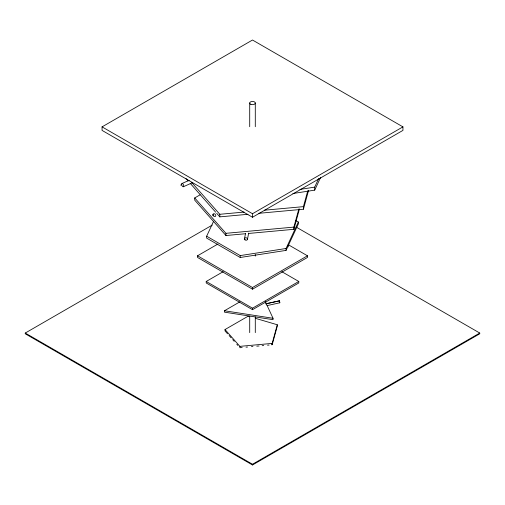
<?xml version="1.0" encoding="UTF-8"?>
<svg xmlns="http://www.w3.org/2000/svg" width="505" height="505" viewBox="0 0 505 505"><rect width="100%" height="100%" fill="white"/><g stroke="black" fill="none" stroke-linecap="round" stroke-linejoin="round"><path stroke-width="0.76" d="M279.246 301.321L279.448 300.816L279.884 302.766L267.019 305.632M244.515 238.663L245.55 233.329M247.482 239.206L248.668 233.108M248.58 233.455L293.866 229.314L293.866 227.105L298.834 209.001M293.866 229.314L299.452 208.95M258.876 213.299L303.417 209.228L303.417 206.646L307.76 190.808M303.417 209.228L308.587 190.372M272.17 344.77L272.17 343.406L277.283 324.759L255.618 318.384M272.372 344.025L277.283 326.123L277.283 324.759M295.652 220.477L298.341 222.03L298.341 223.936L286.057 250.398L240.216 257.493L206.659 238.114L206.659 236.214L213.634 221.19M286.057 250.398L286.057 248.492L298.341 222.03M292.875 193.522L314.697 190.145L314.697 187.128L318.661 178.593M314.697 190.145L320.637 177.35M102.061 126.875L252.5 40.021L402.94 126.875L402.94 130.397L252.5 217.251L102.061 130.397L102.061 126.875L252.5 213.729L402.94 126.875M245.462 233.739L225.937 235.526L194.715 200.144L194.715 197.935L200.119 194.816M296.176 227.067L479.75 333.048L479.75 333.78L252.5 464.979L25.25 333.78L25.25 333.048L212.239 225.097M288.462 244.818L307.463 255.789L307.463 257.455L252.5 289.188L197.537 257.455L197.537 255.789L217.895 244.035M281.765 271.646L298.783 281.468L298.783 282.97L252.5 309.691L206.217 282.97L206.217 281.468L223.235 271.646M197.537 255.789L252.5 287.522L307.463 255.789M265.226 301.441L273.035 318.276L273.035 319.671L224.447 312.159L224.447 310.758L239.881 301.845M206.217 281.468L252.5 308.189L298.783 281.468M227.585 333.805L225.028 330.901L225.028 329.538L248.151 316.187L249.64 316.629M25.25 333.048L252.5 464.253L479.75 333.048M181.97 183.504L189.167 180.323M183.372 186.73A1.761 0.871 66.1 0 0 183.018 184.022A1.761 0.871 66.1 0 0 181.623 184.596A1.761 0.871 66.1 0 0 183.372 186.73L192.727 182.589M265.826 303.846L279.448 300.816L265.864 303.821M299.888 189.419L314.697 187.128M206.659 236.214L240.216 255.587L286.057 248.492M191.767 182.52L219.808 214.29L244.035 212.081M264.349 210.219L303.417 206.646M216.695 213.344L219.808 216.872L247.936 214.297M194.715 197.935L225.937 233.316L293.866 227.105M225.028 329.538L239.875 346.361L272.17 343.406M242.179 347.509L239.875 347.724L239.875 346.361M246.023 347.162L247.564 347.017M251.408 346.67L252.942 346.531M256.786 346.177L259.097 345.963M262.171 345.685L263.711 345.546M267.555 345.193L269.089 345.054M224.447 310.758L273.035 318.276M279.802 302.798L279.492 302.413M186.055 178.625L188.131 180.979M190.208 183.334L215.654 212.163M229.125 335.541L231.17 337.864M232.704 339.6L234.244 341.342M236.801 344.246L237.823 345.401M255.29 103.039L255.29 126.711M255.29 254.52L255.29 256.098M255.29 316.85L255.29 332.625M252.5 213.729L252.5 217.251M252.5 287.522L252.5 289.188M252.5 308.189L252.5 309.691M252.5 464.253L252.5 464.979M249.71 103.039L249.71 126.711M249.71 316.061L249.71 332.625M240.216 255.587L240.216 257.493M225.937 233.316L225.937 235.526M219.808 214.29L219.808 216.872M271.576 344.852A0.89 0.518 -60 0 1 272.1 344.088A0.89 0.518 -60 0 1 272.694 344.063M287.591 246.055A1.262 0.429 75.2 0 1 288.166 246.907M245.013 239.66A1.509 0.871 0 0 1 244.489 238.897M213.539 215.913A1.635 0.947 0 0 1 213.022 214.612M180.973 185.379A1.761 1.016 0 0 1 181.598 184.312M250.865 104.339A2.79 1.61 0 0 0 255.271 103.203A2.79 1.61 0 0 0 251.364 101.568A2.79 1.61 0 0 0 250.865 104.339M244.9 239.774A1.509 1.225 11 0 0 247.431 239.433A1.509 1.225 11 0 0 245.632 237.773A1.509 1.225 11 0 0 244.9 239.774M213.047 214.871A1.635 1.13 47.2 0 0 215.313 216.443A1.635 1.13 47.2 0 0 214.859 214.013A1.635 1.13 47.2 0 0 213.047 214.871"/></g></svg>
